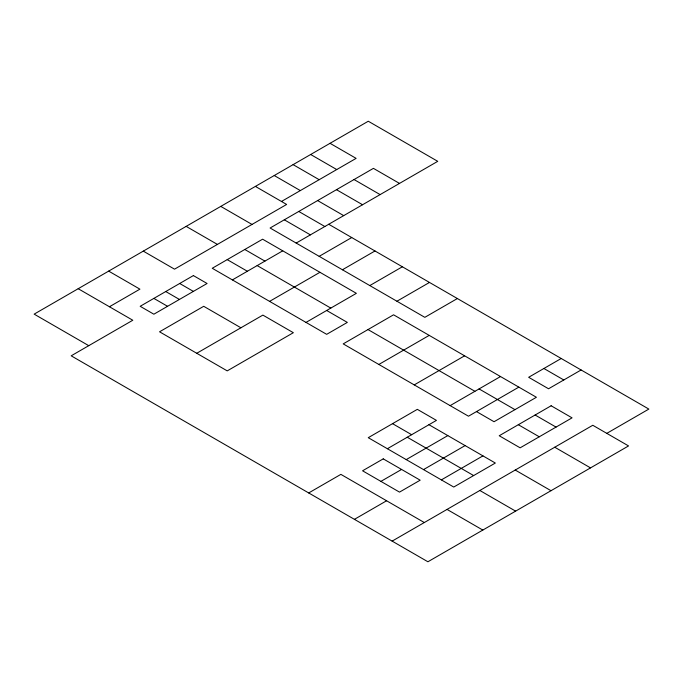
<?xml version="1.0" encoding="UTF-8"?>
<svg xmlns="http://www.w3.org/2000/svg" width="683" height="683" viewBox="0 0 683 683"><rect width="100%" height="100%" fill="white"/><g stroke="black" fill="none" stroke-linecap="round" stroke-linejoin="round"><path stroke-width="1.02" d="M281.464 201.468L356.116 158.371L330.034 143.31M109.434 306.752L139.913 289.157L108.674 271.117M232.382 279.902L282.745 250.823M296.183 243.063L437.743 161.333L368.282 121.233L34.15 314.137L88.756 345.666M319.174 256.347L351.736 237.547M269.58 301.382L319.951 272.304M196.747 353.282L262.87 315.102L293.349 332.698L227.226 370.878L159.549 331.801L203.713 306.3L240.911 327.78M342.422 269.768L374.984 250.968M306.001 322.41L356.372 293.331L262.614 239.195L212.242 268.274L326.67 334.337L347.331 322.41L326.67 310.475M369.802 285.571L402.364 266.78M396.925 301.229L429.487 282.438M457.379 298.539L424.826 317.339L270.101 228.011L373.422 168.359L399.495 183.411M378.843 364.466L429.214 335.387M414.231 384.896L464.602 355.817M450.14 405.625L500.502 376.546M308.699 492.947L340.877 474.369L424.305 522.538M387.372 448.722L436.446 420.387L417.33 409.348L368.257 437.683L453.751 487.047L495.337 463.04L428.958 424.715M561.221 358.49L528.659 377.289L548.551 388.772L581.105 369.973M518.841 387.133L468.478 416.212L343.199 343.882L393.57 314.803L536.411 397.275L494.048 421.727L476.486 411.584M406.223 459.608L447.809 435.6M380.909 481.378L401.578 469.452M423.528 469.597L465.114 445.589M354.426 519.345L386.595 500.767M441.355 479.893L482.941 455.877M392.136 541.115L592.784 425.27L628.556 445.931L427.908 561.768L71.186 355.817L132.801 320.242L78.195 288.713M606.794 433.364L648.85 409.083L328.736 224.272M310.663 154.495L336.745 169.555M354.05 179.544L380.124 194.604M293.101 164.637L319.174 179.689M336.48 189.686L362.562 204.738M274.242 175.522L300.324 190.583M317.629 200.571L343.703 215.623M255.391 186.408L286.629 204.448L174.532 269.17L143.285 251.131M298.77 211.457L324.852 226.517M543.899 368.487L563.791 379.97M284.307 219.806L310.389 234.867M220.78 206.394L252.018 224.434M535.113 415.016L556.039 427.097M244.787 249.483L264.927 261.111M479.065 388.917L514.973 409.646M257.175 265.585L330.803 308.093M368 329.565L474.933 391.308M186.16 226.38L217.407 244.412M518.329 424.715L539.254 436.787M554.75 447.228L590.522 467.881M227.226 259.625L247.357 271.253M515.23 470.049L551.002 490.701M179.697 283.488L193.383 291.393M165.747 291.539L179.433 299.444M392.537 423.665L411.653 434.704M407.256 437.24L473.643 475.564M153.863 298.403L167.557 306.3M479.842 490.479L515.614 511.132M447.041 509.416L482.813 530.068M193.383 275.582L140.177 306.3L153.863 314.206L207.077 283.488L193.383 275.582M383.24 458.865L362.571 470.792L399.512 492.119L420.173 480.183L383.24 458.865M551.13 405.77L499.213 435.745L520.139 447.826L572.055 417.851L551.13 405.77"/></g></svg>
